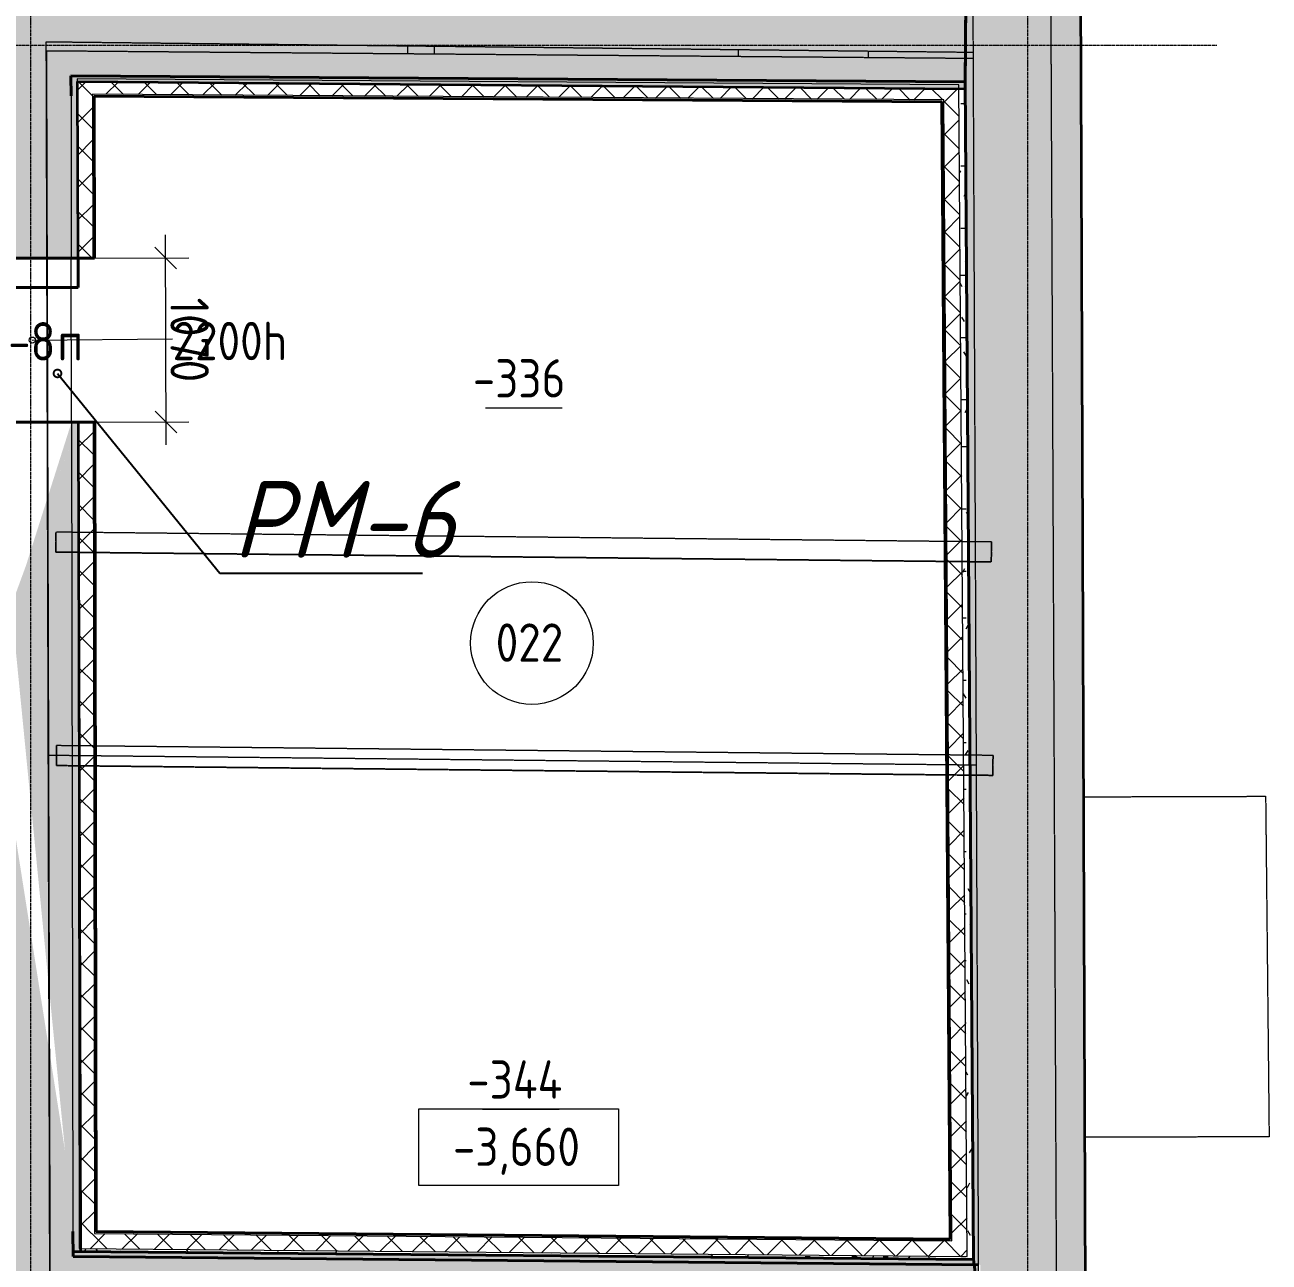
# Model space of a CAD drawing. Header units: millimetres. Extents: x 749182 to 2267578, y 70462 to 311449.
# Drawn here: x 2007566 to 2015678, y 238991 to 247060 of the extents above; entities that cross this region are included whole.
import ezdxf
from ezdxf import colors
from ezdxf.entities.mleader import LeaderData, LeaderLine
from ezdxf.math import Vec2, Vec3

# ---------------------------------------------------------------- set-up
doc = ezdxf.new("R2010")
doc.units = ezdxf.units.MM
for name, pattern in [('ADSK_Линия сетки', [25, 20, -2.5, 0, -2.5]), ('ADSK_Сверху', [4.5, 3, -1.5]), ('ADSK_Снесено', [4.5, 3, -1.5]), ('осеваяX2', [4, 2.5, -0.5, 0.5, -0.5])]:
    doc.linetypes.add(name, pattern=pattern)
doc.layers.get('Defpoints').update_dxf_attribs({"color": 255})
for name, color, linetype, lineweight in [('Аннотация', 7, 'Continuous', 9), ('Каркас', 7, 'Continuous', 9), ('Марки', 7, 'Continuous', 20), ('Марки дверей', 7, 'Continuous', 20), ('Марки помещений', 7, 'Continuous', 20), ('Оси', 165, 'осеваяX2', 13), ('отметки', 7, 'Continuous', 20), ('Перекрытие', 7, 'Continuous', 18), ('Размер', 7, 'Continuous', 13), ('размеры', 7, 'Continuous', 9), ('Стены', 184, 'Continuous', 40), ('Стены внутренние', 7, 'Continuous', 18), ('Стены наружные', 7, 'Continuous', 18), ('Стены разрез', 7, 'Continuous', 35), ('Стены штриховка', 7, 'Continuous', 18)]:
    doc.layers.add(name, color=color, linetype=linetype, lineweight=lineweight)
doc.layers.add('Отметки потолка', color=253, linetype='Continuous')
doc.styles.add('GOST 2.304_new', font='isocpeur.ttf', dxfattribs={"width": 0.9, "oblique": 15})
doc.styles.add('GOST Common', font='GOST_Common.ttf', dxfattribs={"width": 0.9, "height": 350})
doc.styles.add('GOST Common_1', font='GOST_Common.ttf', dxfattribs={"width": 0.9, "height": 250})
doc.dimstyles.new('ADSK_Основной_2_5_мм_Округление_до_1_мм', dxfattribs={"dimscale": 304.8, "dimtxt": 251.428749, "dimasz": 0.463911, "dimexe": 0.492126, "dimexo": 0.492126, "dimgap": 0.098425, "dimtad": 1, "dimdec": 0, "dimdsep": 46, "dimtxsty": 'GOST Common_1', "dimblk1": 'OBLIQUE', "dimblk2": 'OBLIQUE', "dimsah": 1, "dimcen": 0.09, "dimdle": 0.492126, "dimazin": 2, "dimtfac": 1, "dimtdec": 4, "dimtix": 1, "dimtmove": 0, "dimatfit": 3, "dimfxl": 0, "dimtvp": 1, "dimtolj": 1, "dimtzin": 0, "dimlwd": 20, "dimlwe": 20, "dimarcsym": 0})
pattern_1 = [(45, (1958195.05, 210071.62), (-106.06602, 106.06602), []), (135, (1958195.05, 210071.62), (-106.06602, -106.06602), [])]
pattern_2 = [(0, (1958195.05, 210071.62), (406.4, 101.6), [33.528, -271.272, 33.528, -271.272, -1625.6]), (0, (1958195.05, 210071.62), (406.4, 101.6), [-609.6, 33.528, -576.072, 33.528, -271.272, -711.2]), (0, (1958195.05, 210071.62), (406.4, 101.6), [-1524, 33.528, -169.672, 33.528, -474.472]), (120, (1958347.45, 210122.42), (-291.18818, 301.15272), [33.528, -271.272, 33.528, -271.272, -1625.6]), (120, (1958347.45, 210122.42), (-291.18818, 301.15272), [-609.6, 33.528, -576.072, 33.528, -271.272, -711.2]), (120, (1958347.45, 210122.42), (-291.18818, 301.15272), [-1524, 33.528, -169.672, 33.528, -474.472]), (240, (1958398.25, 210325.62), (-115.21182, -402.75272), [33.528, -271.272, 33.528, -271.272, -1625.6]), (240, (1958398.25, 210325.62), (-115.21182, -402.75272), [-609.6, 33.528, -576.072, 33.528, -271.272, -711.2]), (240, (1958398.25, 210325.62), (-115.21182, -402.75272), [-1524, 33.528, -169.672, 33.528, -474.472])]

# ---------------------------------------------------------------- blocks, each defined once
blk = doc.blocks.new('Типовая двутавровая балка _АСТО 20-93_ Балки - 130х360мм-784748-00 План подвала')
at = {"layer": 'Каркас', "color": 253, "linetype": 'ADSK_Сверху', "true_color": 0xaaaaaa}
for p, q in [((-3049.5, 67.5), (-3049.5, -62.5)), ((-3049.5, 67.5), (3049.5, 67.5)), ((3049.5, -62.5), (3049.5, 67.5)), ((-3049.5, -62.5), (3049.5, -62.5))]:
    blk.add_line(p, q, dxfattribs=at)
at = {"layer": 'Каркас', "color": 253, "linetype": 'ADSK_Сверху', "true_color": 0xb2b2b2}
for p, q in [((-3049.5, 15), (-3049.5, 67.5)), ((3049.5, 67.5), (-3049.5, 67.5)), ((-3049.5, 3), (-3049.5, 15)), ((3049.5, 67.5), (3049.5, 15)), ((3049.5, 15), (3049.5, 3)), ((-3049.5, -15), (-3049.5, -3)), ((-3049.5, -62.5), (-3049.5, -15)), ((-3049.5, -62.5), (3049.5, -62.5)), ((3049.5, -3), (3049.5, -15)), ((3049.5, -15), (3049.5, -62.5))]:
    blk.add_line(p, q, dxfattribs=at)
blk = doc.blocks.new('Типовая двутавровая балка _АСТО 20-93_ Балки - 130х360мм-785250-00 План подвала')
at = {"layer": 'Каркас', "color": 253, "linetype": 'ADSK_Сверху', "true_color": 0xaaaaaa}
for p, q in [((-3052.5, 67.5), (-3052.5, -62.5)), ((-3052.5, 67.5), (3052.5, 67.5)), ((3052.5, -62.5), (3052.5, 67.5)), ((-3052.5, -62.5), (3052.5, -62.5))]:
    blk.add_line(p, q, dxfattribs=at)
at = {"layer": 'Каркас', "color": 253, "linetype": 'ADSK_Сверху', "true_color": 0xb2b2b2}
for p, q in [((-3052.5, 15), (-3052.5, 67.5)), ((3052.5, 67.5), (-3052.5, 67.5)), ((-3052.5, 3), (-3052.5, 15)), ((3052.5, 67.5), (3052.5, 15)), ((3052.5, 15), (3052.5, 3)), ((-3052.5, -15), (-3052.5, -3)), ((-3052.5, -62.5), (-3052.5, -15)), ((-3052.5, -62.5), (3052.5, -62.5)), ((3052.5, -3), (3052.5, -15)), ((3052.5, -15), (3052.5, -62.5))]:
    blk.add_line(p, q, dxfattribs=at)
blk = doc.blocks.new('Существующие стены подвал - Существующие стены подвал-614279-00 План подвала')
at = {"layer": 'Стены', "true_color": 0xc0c0c0}
h = blk.add_hatch(color=9, dxfattribs=at)
h.paths.add_polyline_path([(56529.9, 8243.7), (56521.9, 9891.6), (55614.7, 9887.2), (55611.4, 9124.2), (54267.7, 9129.7), (54267.1, 9158.6), (49024.4, 9158.6), (49024.4, 8259.7), (51104.6, 8255.3)])
h.paths.add_polyline_path([(55620.1, 11120.2), (56515.8, 11124.6), (56510.3, 12254.8), (55625.1, 12250.4), (55622.3, 11614.6)])
h.paths.add_polyline_path([(55630.5, 13483.5), (56504.2, 13487.8), (56482.7, 17882.1), (56479.3, 17884.3), (56484.1, 18289.1), (56581.1, 18289.1), (56577.9, 18453), (55636.9, 18454), (55634.2, 15862.2), (55639.2, 15463.8), (55633.9, 14274.6)])
h.paths.add_polyline_path([(56557.2, 19523), (56527.9, 21035.6), (56386.8, 21035.6), (56386.5, 21235.8), (56383.9, 21235.8), (56375.1, 23760.7), (56319.5, 23761.6), (56287.6, 28354.9), (56256.8, 36643.2), (56224.2, 43936.9), (48463.8, 43935.7), (48463.9, 43053.1), (55489.3, 43061.9), (55489.3, 40730.4), (55505.9, 37127.7), (55501.3, 36571.4), (55555.6, 28934.4), (55560, 28902.8), (55597.8, 28902.4), (55600, 28900.7), (55598.8, 28652.4), (55594.7, 28648.4), (55598.8, 28619.1), (55592.1, 20992.7), (55638.7, 20178.5), (55638.7, 19524), (56555.3, 19523)])
h.paths.add_polyline_path([(39393.4, 20201.7), (42161.7, 20230.9), (42716.1, 20254.9), (46306.8, 20252.4), (46773.4, 21064.2), (46669.7, 25898.2), (45913.1, 25900.5), (45930.2, 21076.8), (41376.5, 21087.9), (41376.1, 20955.6), (40178.1, 20958.6), (40178.1, 21091.2), (38511, 21094.3), (38521, 20373.6), (39393.4, 20368.1), (39393.4, 20230.7)])
h.paths.add_polyline_path([(18977.5, 20357.5), (18995.8, 20697.6), (18995.8, 21071.6), (18965.8, 21071.6), (18965.8, 20652.5), (18455.8, 20408.6), (18495.2, 20367.6), (18965.8, 20357.7)])
h.paths.add_polyline_path([(18424, 20369.1), (18455.8, 20408.6), (18455.8, 21072.6), (10754.2, 21086.2), (10745.7, 20457.8), (11345.8, 20457.8), (18045.3, 20377.1), (18211.4, 20373.6)])
h.paths.add_polyline_path([(37360, 20380.9), (37354.8, 21098.2), (30807, 21114.6), (30787, 20709.4), (30787, 20839.4), (30777, 20701.8), (30787.2, 20395.3), (34405.1, 20387.9), (35898.2, 20390.1), (37359.7, 20380.9)])
h.paths.add_polyline_path([(46613, 28542.5), (46612.9, 28546.1), (46607.5, 28863.4), (46597, 32746.9), (46594.2, 32921.9), (46603.3, 32922), (46599.4, 34522.4), (45850, 34541.9), (45850, 34540.6), (45780, 34540.4), (45780, 34543.7), (45778.3, 34543.8), (45781.2, 30723), (45896.1, 30722.1), (45903.8, 28546.1), (46608.3, 28542.6)])
h.paths.add_polyline_path([(45777.6, 35501.1), (45777.7, 35501.2), (45778.6, 35510.4), (45847.6, 35510.6), (45847.7, 35502.9), (46596.9, 35522.5), (46594.2, 36634.1), (46597.1, 37232.1), (46589.8, 43050.7), (47467.9, 43051.8), (47467.8, 43935.5), (45825.2, 43935.3), (45871.2, 35688.5), (45777.4, 35688), (45777.6, 35511.4)])
h = blk.add_hatch(color=9, dxfattribs=at)
h.paths.add_polyline_path([(49329.7, 9158.6), (49871.2, 9158.6), (49875.6, 14294.9), (49329, 14292.9), (49340.7, 13116.9), (46823.6, 13096.8), (46825.5, 14679.6), (46270, 14679.6), (46224.6, 13092), (42727.9, 13086.3), (42730.1, 14665.6), (42185, 14665.6), (42201.5, 12893.6), (40707.4, 12828.9), (40703.8, 13065.5), (39413.6, 13045.8), (39406.3, 14749.4), (38599.2, 14751.8), (38614.8, 13626), (37409.2, 13633.4), (37378.7, 17812.6), (35269.2, 17807.6), (35269.9, 17507.6), (36952, 17511.6), (36985, 12975.8), (38529.6, 12970.2), (38529.6, 12441.4), (46543.8, 12521.2), (49329.7, 12548.5), (49324.4, 9158.6)])
h.paths.add_polyline_path([(49318.4, 15362.9), (49867.2, 15364.9), (49864.2, 15536.8), (53981.4, 15484.8), (53986.4, 15882.7), (49849.9, 15934.4), (49839.1, 20218.7), (53802.2, 20191.2), (53810.6, 21022.2), (49714.8, 21049.2), (49721.2, 23288.6), (49158.9, 23290.2), (49152.9, 21045.6), (48898.2, 21047.6), (48891, 20225.9), (49309.9, 20222.2), (49309.5, 19594.6), (49307.4, 15912.3), (49314.2, 15912.3), (49314.4, 15769), (49318.4, 15363.6)])
h.paths.add_polyline_path([(55639.2, 15463.8), (55634.2, 15862.2), (55119.6, 15868.6), (55114.6, 15470.4), (55634.2, 15463.9)])
h.paths.add_polyline_path([(46826.8, 15715.6), (46826.7, 15765.4), (46818.2, 15765.4), (46818, 15915.1), (46843.2, 20243.8), (47195.9, 20240.7), (47203.1, 21060.8), (46773.4, 21064.2), (46306.8, 20252.3), (46284.7, 15923), (46302, 15923), (46301.1, 15765.4), (46299.7, 15715.6), (46826.1, 15715.6)])
h.paths.add_polyline_path([(42721, 15724.6), (42731.6, 15724.6), (42731.5, 15794.1), (42720.7, 15794.1), (42720.6, 16269.6), (42716.1, 20254.9), (42157, 20230.7), (42162.3, 16051.8), (42173.5, 15889.7), (42175, 15724.6), (42720.7, 15724.6)])
h.paths.add_polyline_path([(39401.8, 15799.5), (39401.8, 15904.1), (39405.7, 16051.8), (39393.4, 20368.1), (38521, 20373.6), (38585.5, 15803.5), (38603.2, 15801.8), (39401.4, 15799.5)])
h.paths.add_polyline_path([(49314.4, 15912.3), (49314.4, 15912.3), (49839.1, 15933.9)])
h.paths.add_polyline_path([(18025.7, 17309.8), (18944.1, 17310.7), (18400.6, 17521.8), (18877.9, 17347.6), (18215.2, 17715.5), (18045.3, 17666.4), (18045.3, 17820.5), (18945.3, 18219.8), (18945.3, 18187), (18978.7, 18187), (18978.4, 18768.6), (18945.3, 18768.3), (18945.3, 18252.7), (18045.3, 18741.2), (18045.3, 18759.5), (18012.3, 18759.1), (18025.7, 17310.2)])
h.paths.add_polyline_path([(18945.3, 17310.7), (18979.1, 17310.7), (18978.6, 17677), (18945.3, 17677), (18945.3, 17310.7)])
h.paths.add_polyline_path([(30789.2, 17377.9), (31843.5, 17390.5), (31825.3, 18779.6), (30788.4, 18769.2), (30789.1, 18187), (30842.4, 18187), (30842.4, 17677), (30789, 17677), (30789.2, 17383.9)])
h.paths.add_polyline_path([(13924.8, 17539.6), (13924.8, 17839.6), (11328.3, 17866.9), (11334.1, 20457.8), (11045.8, 20457.8), (11006.9, 17570.3), (13341.6, 17545.7)])
h.paths.add_polyline_path([(30787.7, 20077.3), (31807.9, 20118.6), (31804.3, 20361.2), (31797.1, 20361.3), (31804.3, 20393.2), (30787.5, 20395.3), (30787.7, 20079.5)])
h.paths.add_polyline_path([(17999.4, 20144), (18045.3, 20144.5), (18045.3, 20154.1), (18294.9, 20208.5), (18424, 20369.1), (17997.2, 20378.1), (17999.3, 20153.6)])
h.paths.add_polyline_path([(18945.3, 20153.3), (18977.6, 20153.6), (18977.5, 20357.5), (18945.3, 20357.5), (18945.3, 20153.6)])
h.paths.add_polyline_path([(55638.7, 20178.5), (55591.1, 21010.4), (55070.5, 21013.9), (55062.1, 20182.5), (55638.7, 20178.5)])
h.paths.add_polyline_path([(49178.9, 26805.3), (49175.3, 28869.1), (49172.8, 28868.6), (49172.1, 28239.6), (49168.3, 26805.4), (49172.8, 26805.4)])
h.paths.add_polyline_path([(49731.2, 26803.8), (49736.5, 28675), (49733.6, 28674.3), (49717.7, 28675), (49717.6, 28706.4), (49685.6, 28706.7), (49684.9, 28661.7), (49672.8, 28658.6), (49178.9, 26805.3), (49714.8, 26803.8)])
h.paths.add_polyline_path([(55598.8, 28619.1), (55555.4, 28936.1), (49736.7, 28987.5), (49721.2, 34397.5), (49675.7, 34396.8), (49676, 34273.9), (49283.2, 33202), (49633.4, 29643.5), (49684.6, 29318.6), (49684.9, 29120), (49652.2, 28970.5), (49685.2, 28976.6), (49685.6, 28956.7), (49736.7, 28956.3), (49736.5, 28675), (55591.1, 28619.2)])
h.paths.add_polyline_path([(49145.3, 28868.6), (49145.3, 28868.8), (49175.3, 28874.8), (49165.7, 34395.9), (49122.2, 34395.8), (49126.1, 32975.3), (49132.5, 32975.4), (49136.2, 32800.6), (49144.2, 28868.6)])
h.paths.add_polyline_path([(49119.2, 35465.8), (49718.1, 35466.9), (49714.8, 36618.6), (55501.3, 36571.4), (55506.2, 37173.9), (48705, 37218.3), (48702.3, 36625.7), (49116, 36624.1), (49119, 35554.6)])
h.paths.add_polyline_path([(47702.3, 36629.7), (47705, 37224.8), (46597.1, 37232.1), (46594.2, 36634.1), (47702.1, 36629.7)])
at = {"layer": 'Стены'}
for p, q in [((49718.1, 35466.9), (49718.7, 35276)), ((49718.7, 35276), (49119.7, 35274.3))]:
    blk.add_line(p, q, dxfattribs=at)
at = {"layer": 'Стены разрез'}
for p, q in [((56256.8, 36643.2), (56224.2, 43936.9)), ((55501.3, 36571.4), (55506.2, 37173.9)), ((55506.3, 37168.7), (55501.3, 36571.4)), ((49718.1, 35466.9), (49714.8, 36618.6)), ((49714.8, 36618.6), (55501.3, 36571.4)), ((56287.6, 28354.9), (56256.8, 36643.2)), ((55501.3, 36571.4), (55555.4, 28936.1)), ((49233.9, 35466), (49718.1, 35466.9)), ((49721.2, 34397.5), (49235.7, 34396.1)), ((49736.7, 28987.5), (49721.2, 34397.5)), ((55555.4, 28936.1), (49736.7, 28987.5)), ((55555.4, 28936.1), (55598.8, 28619.1)), ((55598.8, 28619.1), (55555.4, 28936.1))]:
    blk.add_line(p, q, dxfattribs=at)
blk = doc.blocks.new('Новые проёмы подвал - Новые проёмы подвал-999150-00 План подвала')
at = {"layer": 'Стены', "color": 0, "linetype": 'ADSK_Снесено'}
for p, q in [((49718.1, 35466.9), (49718.7, 35276)), ((49718.7, 35276), (49119.7, 35274.3))]:
    blk.add_line(p, q, dxfattribs=at)
at = {"layer": 'Стены разрез', "color": 0, "linetype": 'ADSK_Снесено'}
for p, q in [((49718.1, 35466.9), (49233.9, 35466)), ((49718.7, 35276), (49718.1, 35466.9)), ((49119.7, 35274.3), (49718.7, 35276))]:
    blk.add_line(p, q, dxfattribs=at)
blk = doc.blocks.new('ADSK_Марка_Помещение_ОдноЗначение - Номер-247393-00 План подвала')
at = {"layer": 'Марки помещений'}
blk.add_circle((0, 0), 4, dxfattribs=at)
blk = doc.blocks.new('_Oblique')
at = {"color": 0, "linetype": 'ByBlock', "lineweight": -2}
blk.add_line((-0.5, -0.5), (0.5, 0.5), dxfattribs=at)
blk = doc.blocks.new('*D1849')
at = {"layer": 'Defpoints', "color": 0, "lineweight": 20, "transparency": 16777216}
for p in [(2007868.9, 245539.4), (2008484.4, 245540.5), (2007870.8, 244469.4)]:
    blk.add_point(p, dxfattribs=at)
at = {"layer": 'размеры', "color": 0, "lineweight": 20, "transparency": 16777216}
for p, q in [((2008486.5, 244320.5), (2008484.1, 245690.5)), ((2008018.9, 245539.7), (2008634.4, 245540.7)), ((2008020.8, 244469.7), (2008636.2, 244470.7))]:
    blk.add_line(p, q, dxfattribs=at)
at = {"layer": 'размеры', "color": 0, "lineweight": 20, "transparency": 16777216, "xscale": 141.4, "yscale": 141.4, "zscale": 141.4}
for p, rotation in [((2008484.4, 245540.5), 90.09955704752176), ((2008486.2, 244470.5), 270.0995570475217)]:
    blk.add_blockref('_Oblique', p, dxfattribs=dict(at, rotation=rotation))
at = {"layer": 'размеры', "color": 0, "lineweight": 20, "transparency": 16777216, "insert": (2008640.3, 245005.7), "char_height": 250, "width": 593.201, "attachment_point": 5, "rotation": 270.09956, "style": 'GOST Common_1'}
blk.add_mtext('\\A1;1070', dxfattribs=at)
blk = doc.blocks.new('ADSK_Марка_Дверь - Типоразмер_ADSK_Марка-58376-00 План подвала')
at = {"layer": 'Марки дверей', "lineweight": 9}
blk.add_circle((0, 0), 0.2, dxfattribs=at)
blk = doc.blocks.new('Высотные отметки - Рамка-5093-00 План подвала')
at = {"layer": 'Аннотация'}
for p, q in [((-6.5, 0), (-6.5, 5)), ((-6.5, 5), (6.5, 5)), ((6.5, 5), (6.5, 0)), ((6.5, 0), (-6.5, 0))]:
    blk.add_line(p, q, dxfattribs=at)
blk = doc.blocks.new('ADSK_Марка_Перекрытие - Экземпляр_ADSK_Позиция-177290-00 План подвала')
at = {"layer": 'Марки'}
blk.add_line((-2.5, 0), (2.5, 0), dxfattribs=at)
blk = doc.blocks.new('_DotSmall')
at = {"color": 0, "linetype": 'ByBlock', "lineweight": 35, "const_width": 0.5}
blk.add_lwpolyline([(-0.0625, 0, 1), (0.0625, 0, 1)], format="xyb", close=True, dxfattribs=at)

msp = doc.modelspace()

# ---------------------------------------------------------------- hatches: boundary and pattern name
at = {"layer": 'Стены внутренние', "lineweight": 9}
h = msp.add_hatch(dxfattribs=at)
h.set_pattern_fill('FP_3', color=0, style=0, pattern_type=2)
h.set_pattern_definition(pattern_1)
h.paths.add_polyline_path([(2013656.8225, 246569.5539), (2013656.1135, 246643.3761), (2007909.8889, 246689.2839), (2007910.1204, 246608.5147), (2013656.1135, 246569.5587)])
h = msp.add_hatch(dxfattribs=at)
h.set_pattern_fill('FP_3', color=0, style=0, pattern_type=2)
h.set_pattern_definition(pattern_1)
h.paths.add_polyline_path([(2008019.9775, 239178.3353), (2008010.7833, 244469.6548), (2007916.2515, 244469.0664), (2007931.755, 239179.1142), (2008019.9601, 239178.3354)])
h.paths.add_polyline_path([(2007913.1839, 245539.4868), (2008008.9241, 245539.6531), (2008007.068, 246607.8574), (2007910.1223, 246607.8574), (2007913.0565, 245583.9482)])
h = msp.add_hatch(dxfattribs=at)
h.set_pattern_fill('FP_2', color=0, style=0, pattern_type=2)
h.set_pattern_definition(pattern_2)
h.paths.add_polyline_path([(2013750.2964, 239027.74), (2013696.3024, 246643.0483), (2013656.3014, 246643.0483), (2013710.2929, 239028.0932), (2013747.6992, 239027.7629)])
h = msp.add_hatch(dxfattribs=at)
h.set_pattern_fill('FP_3', color=0, style=0, pattern_type=2)
h.set_pattern_definition(pattern_1)
h.paths.add_polyline_path([(2013709.5838, 239128.1033), (2013656.1135, 246569.5587), (2013556.82, 246569.5539), (2013609.575, 239128.9863), (2013709.4987, 239128.1041)])
at = {"layer": 'Стены внутренние'}
h = msp.add_hatch(color=0, dxfattribs=at)
h.paths.add_polyline_path([(2007373.9754, 236876.9576), (2007867.8426, 238730.1854), (2007880.7502, 238733.5178), (2007879.9543, 239048.7119), (2007847.2916, 239042.1558), (2007879.9543, 239191.572), (2007879.6092, 239390.2074), (2007363.9189, 242664.5603), (2007373.7943, 236981.2115)])
h.paths.add_polyline_path([(2007573.3384, 243533.0958), (2007870.9988, 244345.5504), (2007870.7835, 244469.4115), (2007870.6337, 244468.9398), (2007604.5028, 243631.1972)])
at = {"layer": 'Стены внутренние', "lineweight": 9}
h = msp.add_hatch(dxfattribs=at)
h.set_pattern_fill('FP_3', color=0, style=0, pattern_type=2)
h.set_pattern_definition(pattern_1)
h.paths.add_polyline_path([(2013710.2929, 239028.0932), (2013709.4987, 239128.1041), (2007931.4134, 239178.3353), (2007931.755, 239079.1103), (2013696.3024, 239028.2167)])
h = msp.add_hatch(dxfattribs=at)
h.set_pattern_fill('FP_2', color=0, style=0, pattern_type=2)
h.set_pattern_definition(pattern_2)
h.paths.add_polyline_path([(2013750.4382, 239007.738), (2013750.2964, 239027.74), (2007931.6977, 239079.1108), (2007931.755, 239059.1095), (2013710.2929, 239008.0924)])
at = {"layer": 'Стены внутренние'}
h = msp.add_hatch(color=0, dxfattribs=at)
h.paths.add_polyline_path([(2013782.8166, 238771.0209), (2013781.9378, 238974.1394), (2013755, 238974.3868)])
h.paths.add_polyline_path([(2007931.5339, 238777.8615), (2007931.5093, 239027.8723), (2007880.2379, 239028.3432), (2007880.6724, 238778.3287), (2007931.5093, 238777.8617)])

# ---------------------------------------------------------------- linework, layer by layer
at = {"layer": 'Марки дверей', "color": 0}
msp.add_line((2007614.8543, 245003.9676), (2008529.3949, 245012.3472), dxfattribs=at)
at = {"layer": 'Оси', "linetype": 'ADSK_Линия сетки'}
for p, q in [((2007604.9564, 214656.6284), (2007604.9564, 254606.4029)), ((2014104.9564, 214656.6284), (2014104.9564, 254606.4029)), ((1947108.8213, 246928.4045), (2015336.7643, 246928.4045))]:
    msp.add_line(p, q, dxfattribs=at)
at = {"layer": 'Перекрытие', "linetype": 'ADSK_Сверху'}
for p, q in [((2007709.3075, 246891.8854), (2013747.894, 246842.6341)), ((2007732.2029, 238902.549), (2007709.3075, 246891.8854)), ((2012216.3805, 246899.2989), (2012216.3805, 246855.1253)), ((2013065.1903, 246848.2023), (2013065.1903, 246889.6851)), ((2007716.0479, 244539.8306), (2007712.7193, 244539.8281)), ((2007722.4736, 242297.5816), (2013767.8334, 242234.0776)), ((2014469.245, 242025.7042), (2015654.9347, 242029.1333)), ((2014477.496, 239805.3719), (2014469.245, 242025.7042)), ((2015654.9347, 242029.1333), (2015677.8432, 239808.0304)), ((2015677.8432, 239808.0304), (2014477.496, 239805.3719))]:
    msp.add_line(p, q, dxfattribs=at)
at = {"layer": 'Перекрытие'}
msp.add_line((2007870.7835, 244469.4115), (2007868.926, 245538.4099), dxfattribs=at)
at = {"layer": 'Стены внутренние', "color": 0, "lineweight": 40}
for p, q in [((2013697.0604, 246689.2839), (2013700.518, 247199.2721)), ((2007867.087, 246596.8061), (2007866.8576, 246728.8107)), ((2007866.8576, 246728.8107), (2013697.0604, 246689.2839)), ((2013750.4382, 239007.738), (2013695.9746, 246689.2912)), ((2008019.089, 246595.7756), (2013544.8994, 246558.3124)), ((2008020.9241, 245539.674), (2008019.089, 246595.7756)), ((2013544.8994, 246558.3124), (2013597.4889, 239141.0934)), ((2007428.925, 245538.6453), (2008020.9241, 245539.674)), ((2008022.7833, 244469.6756), (2007430.7842, 244468.6469)), ((2008031.9569, 239190.23), (2008022.7833, 244469.6756)), ((2007879.9543, 239191.572), (2007880.2379, 239028.3432)), ((2013597.4889, 239141.0934), (2008031.9569, 239190.23)), ((2007880.1837, 239059.5648), (2013750.4382, 239007.738)), ((2013781.9378, 238974.1394), (2007880.2379, 239028.3432))]:
    msp.add_line(p, q, dxfattribs=at)
at = {"layer": 'Стены внутренние', "color": 0, "linetype": 'ADSK_Сверху'}
for p, q in [((2007705.8742, 246950.3861), (2011596.196, 246906.3233)), ((2007730.3395, 238334.7751), (2007705.8742, 246950.3861)), ((2010059.9179, 246923.7236), (2010059.9179, 246872.7136)), ((2010235.9179, 246871.2781), (2010235.9179, 246921.7302)), ((2011596.196, 246906.3233), (2013747.7239, 246881.9545)), ((2007714.7645, 244987.6844), (2007711.4476, 244987.6844)), ((2007711.8678, 244839.6844), (2007715.1886, 244839.6844)), ((2007715.6184, 244689.6844), (2007712.2938, 244689.6844)), ((2007712.714, 244541.6844), (2007716.0426, 244541.6844)), ((2007718.5206, 243676.9637), (2007715.1695, 243676.9637)), ((2007715.5898, 243528.9637), (2007718.9448, 243528.9637)), ((2007723.5873, 241908.9637), (2007720.19, 241908.9637)), ((2007720.6103, 241760.9637), (2007724.0114, 241760.9637))]:
    msp.add_line(p, q, dxfattribs=at)
at = {"layer": 'Стены наружные', "color": 0, "linetype": 'ADSK_Сверху'}
for p, q in [((2014326.7326, 230933.186), (2014227.6637, 253830.8227)), ((2013719.8654, 253320.8227), (2013782.4787, 238849.1328))]:
    msp.add_line(p, q, dxfattribs=at)
at = {"layer": 'Стены штриховка', "color": 0}
for p, q in [((2013656.1135, 246669.561), (2007906.8929, 246708.5389)), ((2007906.8929, 246708.5389), (2007908.9242, 245539.4794)), ((2013710.2929, 239028.0932), (2013656.1135, 246669.561)), ((2007867.087, 246596.8061), (2007868.9243, 245539.4099)), ((2013556.8152, 246570.2319), (2008007.068, 246607.8574)), ((2008007.068, 246607.8574), (2008008.9241, 245539.6531)), ((2013546.8854, 246560.299), (2008017.0855, 246597.7893)), ((2008017.0855, 246597.7893), (2008018.9241, 245539.6705)), ((2013599.5032, 239139.0756), (2013546.8854, 246560.299)), ((2013609.575, 239128.9863), (2013556.8152, 246570.2319)), ((2007870.7835, 244469.4115), (2007879.9543, 239191.572)), ((2007910.7835, 244469.481), (2007920.1496, 239079.2127)), ((2008010.7833, 244469.6548), (2008019.9775, 239178.3353)), ((2008020.7833, 244469.6721), (2008029.9603, 239188.2475)), ((2008019.9775, 239178.3353), (2013609.575, 239128.9863)), ((2008029.9603, 239188.2475), (2013599.5032, 239139.0756)), ((2007920.1496, 239079.2127), (2013710.2929, 239028.0932))]:
    msp.add_line(p, q, dxfattribs=at)

# ---------------------------------------------------------------- block references
at = {"layer": 'Каркас', "color": 0, "linetype": 'ADSK_Сверху'}
for name, p, rotation in [('Типовая двутавровая балка _АСТО 20-93_ Балки - 130х360мм-784748-00 План подвала', (2010817.9508, 243657.1282), 179.3981531340127), ('Типовая двутавровая балка _АСТО 20-93_ Балки - 130х360мм-785250-00 План подвала', (2010825.0201, 242264.9907), 179.3981531340109)]:
    msp.add_blockref(name, p, dxfattribs=dict(at, rotation=rotation))
at = {"layer": 'Марки', "color": 0, "xscale": 99.99999999999993, "yscale": 99.99999999999993, "zscale": 99.99999999999993}
for p in [(2010818.4436, 244562.1424), (2010800.0424, 239989.0191)]:
    msp.add_blockref('ADSK_Марка_Перекрытие - Экземпляр_ADSK_Позиция-177290-00 План подвала', p, dxfattribs=at)
at = {"layer": 'Марки дверей', "color": 0, "xscale": 99.99999999999993, "yscale": 99.99999999999993, "zscale": 99.99999999999993}
msp.add_blockref('ADSK_Марка_Дверь - Типоразмер_ADSK_Марка-58376-00 План подвала', (2007614.8543, 245003.9676), dxfattribs=at)
at = {"layer": 'Марки помещений', "color": 0, "xscale": 99.99999999999993, "yscale": 99.99999999999993, "zscale": 99.99999999999993}
msp.add_blockref('ADSK_Марка_Помещение_ОдноЗначение - Номер-247393-00 План подвала', (2010872.1318, 243028.6922), dxfattribs=at)
at = {"layer": 'отметки', "color": 0, "lineweight": 20, "xscale": 99.99999999999993, "yscale": 99.99999999999993, "zscale": 99.99999999999993}
msp.add_blockref('Высотные отметки - Рамка-5093-00 План подвала', (2010785.4932, 239491.4189), dxfattribs=at)
at = {"layer": 'Стены'}
msp.add_blockref('Существующие стены подвал - Существующие стены подвал-614279-00 План подвала', (1958195.046, 210071.6162), dxfattribs=at)
at = {"layer": 'Стены', "color": 0, "linetype": 'ADSK_Снесено'}
msp.add_blockref('Новые проёмы подвал - Новые проёмы подвал-999150-00 План подвала', (1958195.046, 210071.6162), dxfattribs=at)

# ---------------------------------------------------------------- texts
at = {"layer": 'Марки дверей', "color": 0, "lineweight": 9, "char_height": 250, "attachment_point": 1, "style": 'GOST Common'}
for s, insert, width in [('-8', (2007457.5313, 245120.9807), 389.620125), ('2200h', (2008529.3949, 245123.2743), 974.050312), ('\\fGOST Common|b0|i0|c204|p34|;\\W.9;п', (2007779, 245120.9807), 194.810062)]:
    msp.add_mtext(s, dxfattribs=dict(at, insert=insert, width=width))
at = {"layer": 'Марки помещений', "color": 0, "lineweight": 9, "insert": (2010635.8745, 243156.4173), "char_height": 250, "width": 584.430187, "attachment_point": 1, "style": 'GOST Common'}
msp.add_mtext('022', dxfattribs=at)
at = {"layer": 'отметки', "color": 0, "lineweight": 20, "insert": (2010356.8171, 239868.126), "char_height": 250, "width": 1028.822569, "attachment_point": 1, "line_spacing_factor": 1.022761, "style": 'GOST Common'}
msp.add_mtext('-3,660', dxfattribs=at)
at = {"layer": 'Отметки потолка', "color": 0, "lineweight": 9, "char_height": 250, "attachment_point": 1, "style": 'GOST Common'}
for s, insert, width in [('-336', (2010486.5128, 244879.98), 779.24025), ('-344', (2010450.1116, 240306.8566), 822.531375)]:
    msp.add_mtext(s, dxfattribs=dict(at, insert=insert, width=width))

# ---------------------------------------------------------------- dimensions: what is measured, and where the dimension line sits
at = {"layer": 'размеры', "color": 0, "lineweight": 20}
dim = msp.add_linear_dim(base=(2008484.3801, 245540.4793), p1=(2007870.7835, 244469.4115), p2=(2007868.9243, 245539.4099), angle=270.09955705, dimstyle='ADSK_Основной_2_5_мм_Округление_до_1_мм', override={"dimpost": '<>', "dimfxl": 1070}, dxfattribs=at)
dim.commit()
dim.dimension.update_dxf_attribs({"geometry": '*D1849', "text_midpoint": (2008640.3094, 245005.7494)})

# ---------------------------------------------------------------- leaders
at = {"layer": 'Размер', "color": 0, "ltscale": 20}
ml = msp.add_multileader_mtext('Standard', dxfattribs=at)
ml.set_content('\\A1;РМ-6', style='GOST 2.304_new')
ml.set_leader_properties()
ml.set_arrow_properties(name='DOTSMALL')
ml.build(insert=Vec2(0, 0))
ml.multileader.update_dxf_attribs({"text_left_attachment_type": 6, "text_right_attachment_type": 6, "dogleg_length": 1, "arrow_head_size": 100})
ctx = ml.context
ctx.base_point, ctx.char_height, ctx.arrow_head_size, ctx.landing_gap_size, ctx.plane_origin = Vec3(2008858.3602, 243485.2723), 500, 100, 0, Vec3(1989407.4068, 390387.3711)
ctx.left_attachment, ctx.right_attachment, ctx.text_align_type = 6, 6, 1
notes = []
notes.append((ctx, [(1, (1, 1, 0), (2008838.3602, 243485.2723), (1, 0), 20, [(0, [(2007779.0018, 244786.6474)], 0, [])])]))
ctx.mtext.insert, ctx.mtext.rotation, ctx.mtext.width, ctx.mtext.alignment, ctx.mtext.flow_direction = Vec3(2009644.8348, 244085.2723), 6.283185307, 1286.674802, 2, 5
for ctx, leaders in notes:
    for number, flags, end, landing, length, lines in leaders:
        leader = LeaderData()
        leader.index, (leader.has_last_leader_line, leader.has_dogleg_vector, leader.attachment_direction) = number, flags
        leader.last_leader_point, leader.dogleg_vector, leader.dogleg_length = Vec3(end), Vec3(landing), length
        for number, points, colour, breaks in lines:
            line = LeaderLine()
            line.index, line.vertices, line.color, line.breaks = number, Vec3.list(points), colors.encode_raw_color(colour), breaks
            leader.lines.append(line)
        ctx.leaders.append(leader)

doc.saveas('drawing.dxf')
